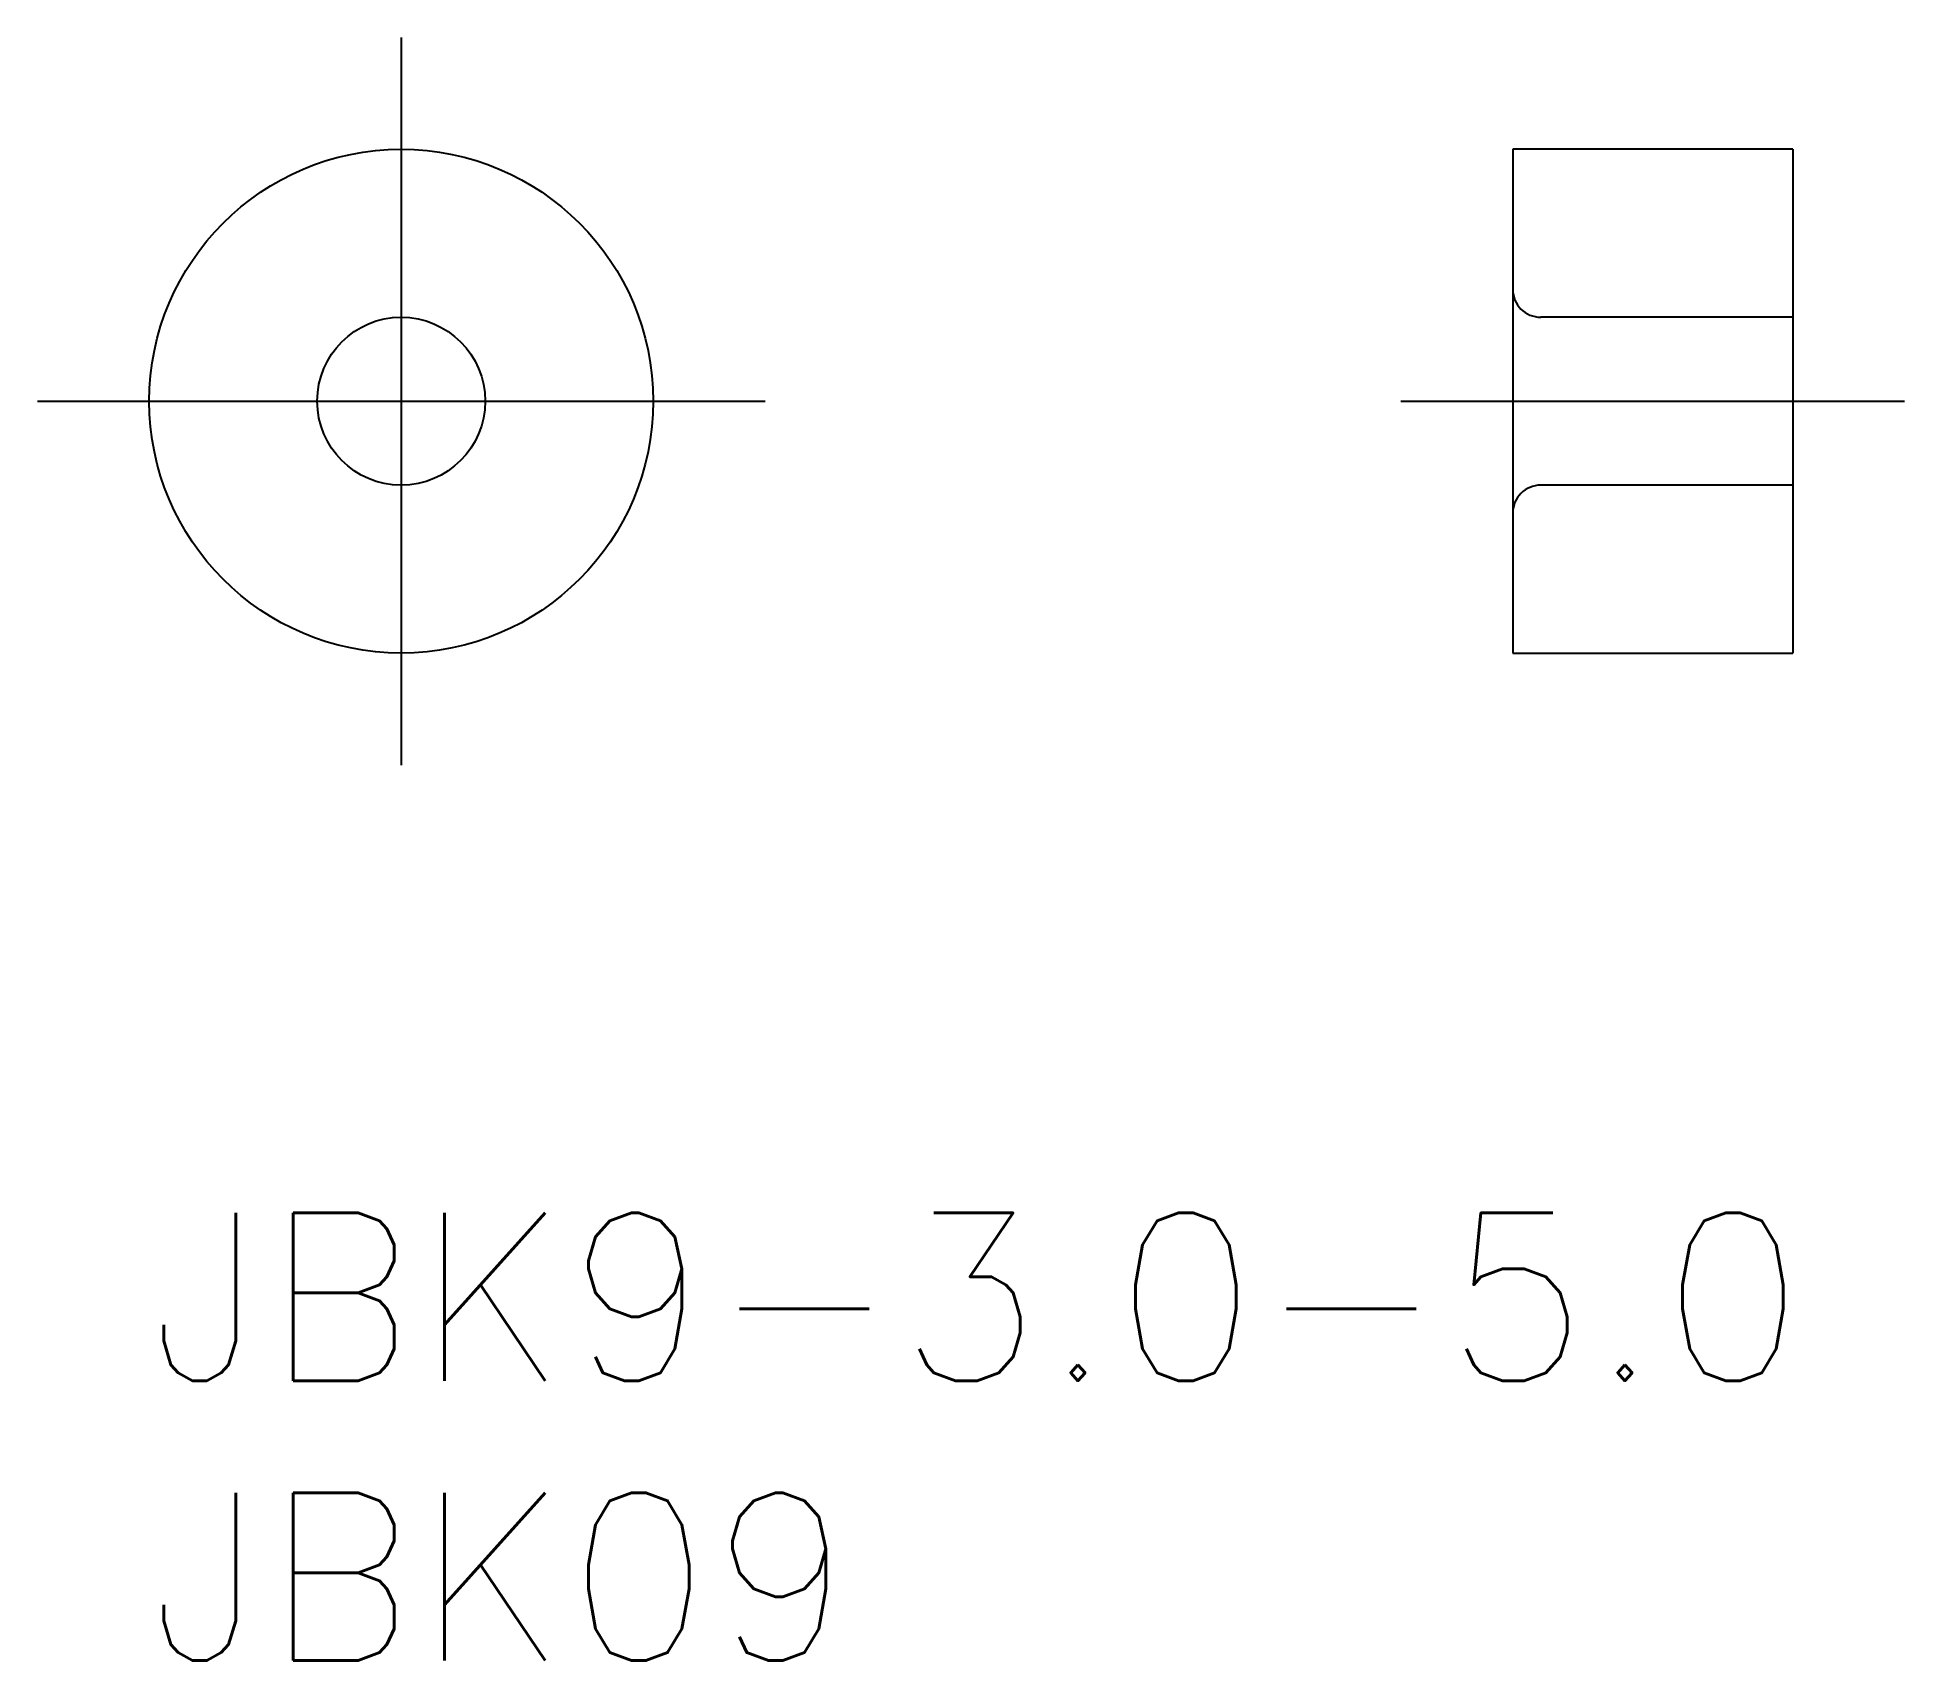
# Model space of a CAD drawing. Extents: x -2 to 31.4, y -8 to 21.
import ezdxf

# ---------------------------------------------------------------- set-up
doc = ezdxf.new("R2010")
doc.units = 0
doc.header["$LTSCALE"] = 0.5
doc.linetypes.add('CENTER', pattern=[50.8, 31.75, -6.35, 6.35, -6.35])
doc.linetypes.add('DASHED', pattern=[19.05, 12.7, -6.35])
for name, color, linetype in [('MSM_CENTER', 1, 'CENTER'), ('MSM_CONTINUOUS', 7, 'CONTINUOUS'), ('MSM_DASHED', 4, 'DASHED'), ('MSM_PART_NUMBER', 7, 'CONTINUOUS')]:
    doc.layers.add(name, color=color, linetype=linetype)
doc.styles.get("Standard").update_dxf_attribs({"font": 'txt.shx', "height": 3, "bigfont": 'bigfont.shx'})

# ---------------------------------------------------------------- blocks, each defined once
blk = doc.blocks.new('*U8')
at = {"layer": 'MSM_PART_NUMBER'}
blk.add_text('JBK9-3.0-5.0', height=3, dxfattribs=at).set_placement((0, -3))
blk = doc.blocks.new('*U9')
at = {"layer": 'MSM_PART_NUMBER'}
blk.add_text('JBK09', height=3, dxfattribs=at).set_placement((0, -8))

msp = doc.modelspace()

# ---------------------------------------------------------------- linework, layer by layer
at = {"layer": 'MSM_CENTER'}
for p, q in [((4.5, 21), (4.5, 8)), ((-2, 14.5), (11, 14.5)), ((22.354, 14.5), (31.354, 14.5))]:
    msp.add_line(p, q, dxfattribs=at)
at = {"layer": 'MSM_CONTINUOUS'}
for p, q in [((29.354, 19), (24.354, 19)), ((24.354, 19), (24.354, 10)), ((29.354, 19), (29.354, 10)), ((24.354, 10), (29.354, 10))]:
    msp.add_line(p, q, dxfattribs=at)
for radius in [4.5, 1.5]:
    msp.add_circle((4.5, 14.5), radius, dxfattribs=at)
at = {"layer": 'MSM_DASHED'}
for p, q in [((29.354, 16), (24.854, 16)), ((29.354, 13), (24.854, 13))]:
    msp.add_line(p, q, dxfattribs=at)
for centre, start, end in [((24.854, 16.5), 180, 270), ((24.854, 12.5), 90, 180)]:
    msp.add_arc(centre, 0.5, start, end, dxfattribs=at)

# ---------------------------------------------------------------- block references
at = {"layer": 'MSM_CONTINUOUS'}
for name in ['*U8', '*U9']:
    msp.add_blockref(name, (0, 0), dxfattribs=at)

doc.saveas('drawing.dxf')
